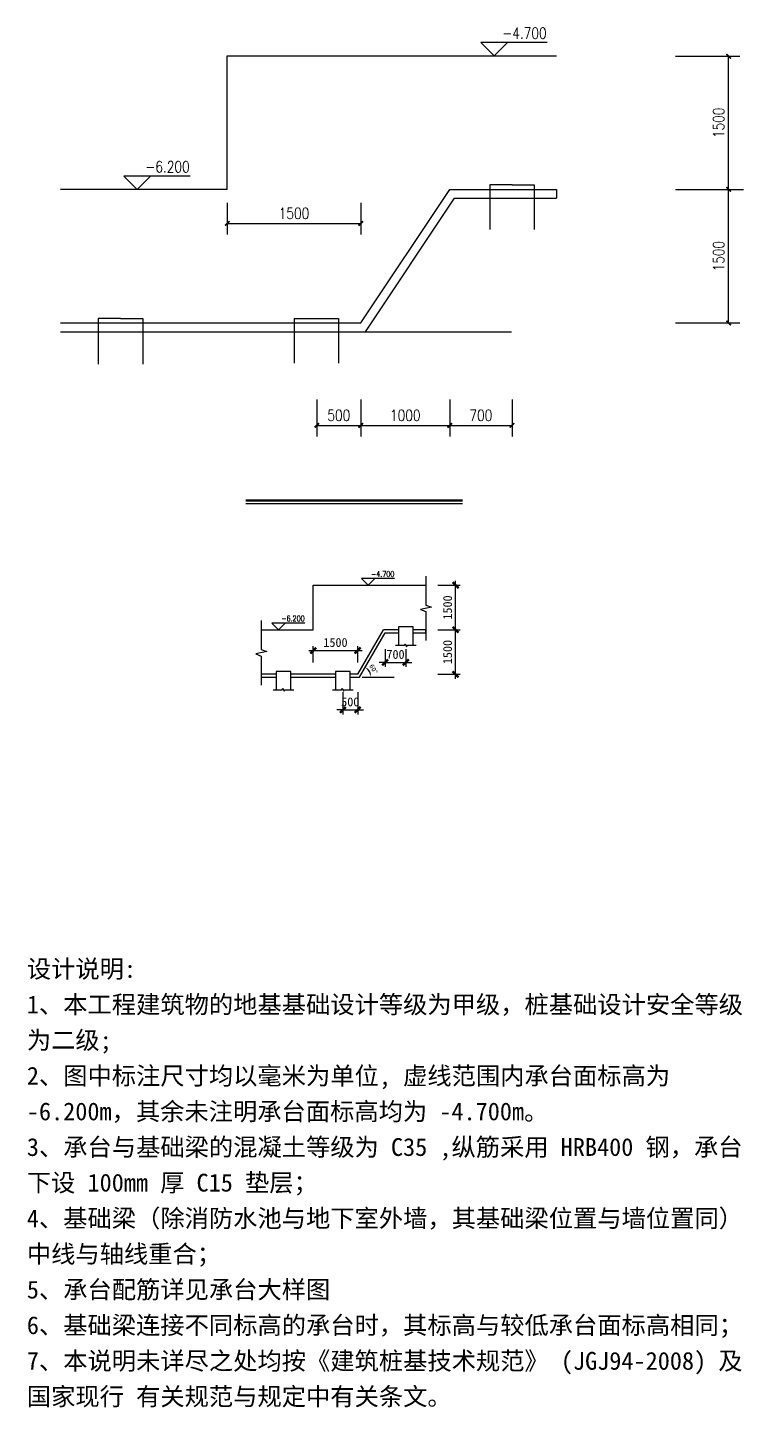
# Model space of a CAD drawing. Header units: millimetres. Extents: x -8252 to 341964, y -299084 to 206355.
# Drawn here: x 239172 to 263303, y 6169 to 52641 of the extents above; entities that cross this region are included whole.
import ezdxf
from ezdxf.enums import TextEntityAlignment as Align

# ---------------------------------------------------------------- set-up
doc = ezdxf.new("R2010")
doc.units = ezdxf.units.MM
doc.header["$LTSCALE"] = 500
doc.header["$PDMODE"] = 2
doc.header["$PDSIZE"] = 200
doc.layers.add('CTXXX', color=91, linetype='Continuous', lineweight=25)
doc.layers.add('YZZ', color=200, linetype='Continuous', lineweight=25)
for name, color, linetype in [('dim____', 70, 'Continuous'), ('PUB_DIM', 3, 'Continuous'), ('THIN', 7, 'Continuous'), ('txt', 7, 'Continuous'), ('标注', 4, 'Continuous'), ('桩位标注', 9, 'Continuous')]:
    doc.layers.add(name, color=color, linetype=linetype)
doc.styles.add('_TCH_DIM_T3', font='SIMPLEX', dxfattribs={"width": 0.705882, "bigfont": 'GBCBIG'})
doc.styles.add('DIM_FONT', font='txt.shx', dxfattribs={"width": 0.8, "bigfont": 'gbcbig.shx'})
doc.styles.add('宋体', font='')
doc.styles.get('宋体').set_extended_font_data('宋体')
doc.dimstyles.new('1-150 1-50&&150', dxfattribs={"dimtxt": 573.75, "dimasz": 150, "dimexe": 375, "dimexo": 450, "dimgap": 150, "dimtad": 1, "dimdec": 0, "dimlfac": 0.333333, "dimzin": 0, "dimdsep": 46, "dimtxsty": '_TCH_DIM_T3', "dimblk": 'ARCHTICK', "dimcen": 0.09, "dimclrt": 7, "dimazin": 2, "dimtfac": 1, "dimtdec": 0, "dimtix": 1, "dimtmove": 2, "dimatfit": 3, "dimfxl": 1, "dimtolj": 1, "dimtzin": 0, "dimarcsym": 0})
doc.dimstyles.new('ISO-25', dxfattribs={"dimtxt": 2.5, "dimasz": 2.5, "dimexe": 1.25, "dimexo": 0.625, "dimtad": 1, "dimtxsty": 'Standard', "dimcen": 2.5, "dimadec": 0, "dimazin": 0, "dimtfac": 1, "dimtmove": 0, "dimatfit": 3, "dimfxl": 1, "dimarcsym": 0})

# ---------------------------------------------------------------- blocks, each defined once
blk = doc.blocks.new('_ArchTick')
at = {"color": 0, "linetype": 'ByBlock', "const_width": 0.4}
blk.add_lwpolyline([(-0.5, -0.5), (0.5, 0.5)], dxfattribs=at)
blk = doc.blocks.new('*D899')
at = {"layer": 'Defpoints', "color": 0, "transparency": 16777216}
for p in [(248923, 40570), (250403, 40570), (250403, 39245)]:
    blk.add_point(p, dxfattribs=at)
at = {"layer": 'PUB_DIM', "color": 0, "lineweight": -2, "transparency": 16777216}
for p, q in [((248923, 40120), (248923, 38870)), ((250403, 40120), (250403, 38870)), ((248923, 39245), (250403, 39245))]:
    blk.add_line(p, q, dxfattribs=at)
at = {"layer": 'PUB_DIM', "color": 0, "lineweight": -2, "transparency": 16777216, "xscale": 150, "yscale": 150, "zscale": 150, "rotation": 180}
blk.add_blockref('_ArchTick', (248923, 39245), dxfattribs=at)
at = {"layer": 'PUB_DIM', "color": 0, "lineweight": -2, "transparency": 16777216, "xscale": 150, "yscale": 150, "zscale": 150}
blk.add_blockref('_ArchTick', (250403, 39245), dxfattribs=at)
at = {"layer": 'PUB_DIM', "color": 7, "transparency": 16777216, "insert": (249663, 39583), "char_height": 375, "attachment_point": 5, "style": 'DIM_FONT'}
blk.add_mtext('\\A1;500', dxfattribs=at)
blk = doc.blocks.new('*D900')
at = {"layer": 'Defpoints', "color": 0, "transparency": 16777216}
for p in [(250403, 40570), (253403, 40570), (253403, 39245)]:
    blk.add_point(p, dxfattribs=at)
at = {"layer": 'PUB_DIM', "color": 0, "lineweight": -2, "transparency": 16777216}
for p, q in [((250403, 40120), (250403, 38870)), ((253403, 40120), (253403, 38870)), ((250403, 39245), (253403, 39245))]:
    blk.add_line(p, q, dxfattribs=at)
at = {"layer": 'PUB_DIM', "color": 0, "lineweight": -2, "transparency": 16777216, "xscale": 150, "yscale": 150, "zscale": 150, "rotation": 180}
blk.add_blockref('_ArchTick', (250403, 39245), dxfattribs=at)
at = {"layer": 'PUB_DIM', "color": 0, "lineweight": -2, "transparency": 16777216, "xscale": 150, "yscale": 150, "zscale": 150}
blk.add_blockref('_ArchTick', (253403, 39245), dxfattribs=at)
at = {"layer": 'PUB_DIM', "color": 7, "transparency": 16777216, "insert": (251903, 39583), "char_height": 375, "attachment_point": 5, "style": 'DIM_FONT'}
blk.add_mtext('\\A1;1000', dxfattribs=at)
blk = doc.blocks.new('*D901')
at = {"layer": 'Defpoints', "color": 0, "transparency": 16777216}
for p in [(253403, 40570), (255503, 40570), (255503, 39245)]:
    blk.add_point(p, dxfattribs=at)
at = {"layer": 'PUB_DIM', "color": 0, "lineweight": -2, "transparency": 16777216}
for p, q in [((253403, 40120), (253403, 38870)), ((255503, 40120), (255503, 38870)), ((253403, 39245), (255503, 39245))]:
    blk.add_line(p, q, dxfattribs=at)
at = {"layer": 'PUB_DIM', "color": 0, "lineweight": -2, "transparency": 16777216, "xscale": 150, "yscale": 150, "zscale": 150, "rotation": 180}
blk.add_blockref('_ArchTick', (253403, 39245), dxfattribs=at)
at = {"layer": 'PUB_DIM', "color": 0, "lineweight": -2, "transparency": 16777216, "xscale": 150, "yscale": 150, "zscale": 150}
blk.add_blockref('_ArchTick', (255503, 39245), dxfattribs=at)
at = {"layer": 'PUB_DIM', "color": 7, "transparency": 16777216, "insert": (254453, 39583), "char_height": 375, "attachment_point": 5, "style": 'DIM_FONT'}
blk.add_mtext('\\A1;700', dxfattribs=at)
blk = doc.blocks.new('*D902')
at = {"layer": 'Defpoints', "color": 0, "transparency": 16777216}
for p in [(260559, 51674), (262805, 51674), (260559, 47193)]:
    blk.add_point(p, dxfattribs=at)
at = {"layer": 'PUB_DIM', "color": 0, "lineweight": -2, "transparency": 16777216}
for p, q in [((261009, 51674), (263180, 51674)), ((262805, 47193), (262805, 51674)), ((261009, 47193), (263180, 47193))]:
    blk.add_line(p, q, dxfattribs=at)
at = {"layer": 'PUB_DIM', "color": 0, "lineweight": -2, "transparency": 16777216, "xscale": 150, "yscale": 150, "zscale": 150}
for p, rotation in [((262805, 51674), 90), ((262805, 47193), 270)]:
    blk.add_blockref('_ArchTick', p, dxfattribs=dict(at, rotation=rotation))
at = {"layer": 'PUB_DIM', "color": 7, "transparency": 16777216, "insert": (262468, 49433), "char_height": 375, "attachment_point": 5, "rotation": 90, "style": 'DIM_FONT'}
blk.add_mtext('\\A1;1500', dxfattribs=at)
blk = doc.blocks.new('*D903')
at = {"layer": 'Defpoints', "color": 0, "transparency": 16777216}
for p in [(260559, 47193), (262805, 47193), (260559, 42693)]:
    blk.add_point(p, dxfattribs=at)
at = {"layer": 'PUB_DIM', "color": 0, "lineweight": -2, "transparency": 16777216}
for p, q in [((261009, 47193), (263180, 47193)), ((262805, 42693), (262805, 47193)), ((261009, 42693), (263180, 42693))]:
    blk.add_line(p, q, dxfattribs=at)
at = {"layer": 'PUB_DIM', "color": 0, "lineweight": -2, "transparency": 16777216, "xscale": 150, "yscale": 150, "zscale": 150}
for p, rotation in [((262805, 47193), 90), ((262805, 42693), 270)]:
    blk.add_blockref('_ArchTick', p, dxfattribs=dict(at, rotation=rotation))
at = {"layer": 'PUB_DIM', "color": 7, "transparency": 16777216, "insert": (262468, 44943), "char_height": 375, "attachment_point": 5, "rotation": 90, "style": 'DIM_FONT'}
blk.add_mtext('\\A1;1500', dxfattribs=at)
blk = doc.blocks.new('*D904')
at = {"layer": 'Defpoints', "color": 0, "transparency": 16777216}
for p in [(245903, 47193), (250403, 47193), (250403, 46048)]:
    blk.add_point(p, dxfattribs=at)
at = {"layer": 'PUB_DIM', "color": 0, "lineweight": -2, "transparency": 16777216}
for p, q in [((245903, 46743), (245903, 45673)), ((250403, 46743), (250403, 45673)), ((245903, 46048), (250403, 46048))]:
    blk.add_line(p, q, dxfattribs=at)
at = {"layer": 'PUB_DIM', "color": 0, "lineweight": -2, "transparency": 16777216, "xscale": 150, "yscale": 150, "zscale": 150, "rotation": 180}
blk.add_blockref('_ArchTick', (245903, 46048), dxfattribs=at)
at = {"layer": 'PUB_DIM', "color": 0, "lineweight": -2, "transparency": 16777216, "xscale": 150, "yscale": 150, "zscale": 150}
blk.add_blockref('_ArchTick', (250403, 46048), dxfattribs=at)
at = {"layer": 'PUB_DIM', "color": 7, "transparency": 16777216, "insert": (248153, 46386), "char_height": 375, "attachment_point": 5, "style": 'DIM_FONT'}
blk.add_mtext('\\A1;1500', dxfattribs=at)
blk = doc.blocks.new('*D971')
at = {"layer": 'Defpoints', "color": 0, "transparency": 16777216}
for p in [(250301, 31660), (248801, 30860), (250301, 30860)]:
    blk.add_point(p, dxfattribs=at)
at = {"layer": 'dim____', "color": 0, "lineweight": -2, "transparency": 16777216}
for p, q in [((248651, 31660), (250451, 31660)), ((248801, 31260), (248801, 31810)), ((250301, 31260), (250301, 31810))]:
    blk.add_line(p, q, dxfattribs=at)
at = {"layer": 'dim____', "color": 0, "lineweight": -2, "transparency": 16777216, "xscale": 200, "yscale": 200, "zscale": 200, "rotation": 180}
blk.add_blockref('_ArchTick', (248801, 31660), dxfattribs=at)
at = {"layer": 'dim____', "color": 0, "lineweight": -2, "transparency": 16777216, "xscale": 200, "yscale": 200, "zscale": 200}
blk.add_blockref('_ArchTick', (250301, 31660), dxfattribs=at)
at = {"layer": 'dim____', "color": 7, "transparency": 16777216, "insert": (249551, 31930), "char_height": 300, "attachment_point": 5, "style": '宋体'}
blk.add_mtext('1500', dxfattribs=at)
blk = doc.blocks.new('*D972')
at = {"layer": 'Defpoints', "color": 0, "transparency": 16777216}
for p in [(249801, 30860), (250301, 30860), (250301, 29660)]:
    blk.add_point(p, dxfattribs=at)
at = {"layer": 'dim____', "color": 0, "lineweight": -2, "transparency": 16777216}
for p, q in [((249801, 30260), (249801, 29510)), ((250301, 30260), (250301, 29510)), ((249801, 29660), (249601, 29660)), ((249801, 29660), (250301, 29660)), ((250301, 29660), (250501, 29660))]:
    blk.add_line(p, q, dxfattribs=at)
at = {"layer": 'dim____', "color": 0, "lineweight": -2, "transparency": 16777216, "xscale": 200, "yscale": 200, "zscale": 200}
blk.add_blockref('_ArchTick', (249801, 29660), dxfattribs=at)
at = {"layer": 'dim____', "color": 0, "lineweight": -2, "transparency": 16777216, "xscale": 200, "yscale": 200, "zscale": 200, "rotation": 180}
blk.add_blockref('_ArchTick', (250301, 29660), dxfattribs=at)
at = {"layer": 'dim____', "color": 7, "transparency": 16777216, "insert": (250051, 29930), "char_height": 300, "attachment_point": 5, "style": '宋体'}
blk.add_mtext('500', dxfattribs=at)
blk = doc.blocks.new('*D973')
at = {"layer": 'Defpoints', "color": 0, "transparency": 16777216}
for p in [(251225, 32260), (251925, 32260), (251925, 31260)]:
    blk.add_point(p, dxfattribs=at)
at = {"layer": 'dim____', "color": 0, "lineweight": -2, "transparency": 16777216}
for p, q in [((251225, 31710), (251225, 31110)), ((251925, 31710), (251925, 31110)), ((251225, 31260), (251025, 31260)), ((251225, 31260), (251925, 31260)), ((251925, 31260), (252125, 31260))]:
    blk.add_line(p, q, dxfattribs=at)
at = {"layer": 'dim____', "color": 0, "lineweight": -2, "transparency": 16777216, "xscale": 200, "yscale": 200, "zscale": 200}
blk.add_blockref('_ArchTick', (251225, 31260), dxfattribs=at)
at = {"layer": 'dim____', "color": 0, "lineweight": -2, "transparency": 16777216, "xscale": 200, "yscale": 200, "zscale": 200, "rotation": 180}
blk.add_blockref('_ArchTick', (251925, 31260), dxfattribs=at)
at = {"layer": 'dim____', "color": 7, "transparency": 16777216, "insert": (251575, 31530), "char_height": 300, "attachment_point": 5, "style": '宋体'}
blk.add_mtext('700', dxfattribs=at)
blk = doc.blocks.new('*D974')
at = {"layer": 'Defpoints', "color": 0, "transparency": 16777216}
for p in [(251225, 32260), (250359, 30760), (250447, 30760), (250726, 30894), (251524, 30764)]:
    blk.add_point(p, dxfattribs=at)
at = {"layer": 'dim____', "color": 0, "lineweight": -2, "transparency": 16777216}
blk.add_arc((250359, 30760), 390, 14.9141, 45.2823, dxfattribs=at)
at = {"layer": 'dim____', "color": 0, "transparency": 16777216}
for points in [[(250624, 31024), (250644, 31050), (250554, 31098)], [(250753, 30862), (250720, 30858), (250750, 30761)]]:
    blk.add_solid(points, dxfattribs=at)
at = {"layer": 'dim____', "color": 7, "transparency": 16777216, "insert": (250835, 31036), "char_height": 160, "attachment_point": 5, "rotation": 300.0982, "style": '宋体'}
blk.add_mtext('60°', dxfattribs=at)
blk = doc.blocks.new('*D975')
at = {"layer": 'Defpoints', "color": 0, "transparency": 16777216}
for p in [(252601, 32360), (253601, 32360), (252601, 30860)]:
    blk.add_point(p, dxfattribs=at)
at = {"layer": 'dim____', "color": 0, "lineweight": -2, "transparency": 16777216}
for p, q in [((253001, 32360), (253751, 32360)), ((253601, 30710), (253601, 32510)), ((253001, 30860), (253751, 30860))]:
    blk.add_line(p, q, dxfattribs=at)
at = {"layer": 'dim____', "color": 0, "lineweight": -2, "transparency": 16777216, "xscale": 200, "yscale": 200, "zscale": 200}
for p, rotation in [((253601, 32360), 90), ((253601, 30860), 270)]:
    blk.add_blockref('_ArchTick', p, dxfattribs=dict(at, rotation=rotation))
at = {"layer": 'dim____', "color": 7, "transparency": 16777216, "insert": (253331, 31610), "char_height": 300, "attachment_point": 5, "rotation": 90, "style": '宋体'}
blk.add_mtext('1500', dxfattribs=at)
blk = doc.blocks.new('*D976')
at = {"layer": 'Defpoints', "color": 0, "transparency": 16777216}
for p in [(252601, 33860), (253601, 33860), (252601, 32360)]:
    blk.add_point(p, dxfattribs=at)
at = {"layer": 'dim____', "color": 0, "lineweight": -2, "transparency": 16777216}
for p, q in [((253601, 32210), (253601, 34010)), ((253001, 33860), (253751, 33860)), ((253001, 32360), (253751, 32360))]:
    blk.add_line(p, q, dxfattribs=at)
at = {"layer": 'dim____', "color": 0, "lineweight": -2, "transparency": 16777216, "xscale": 200, "yscale": 200, "zscale": 200}
for p, rotation in [((253601, 33860), 90), ((253601, 32360), 270)]:
    blk.add_blockref('_ArchTick', p, dxfattribs=dict(at, rotation=rotation))
at = {"layer": 'dim____', "color": 7, "transparency": 16777216, "insert": (253331, 33110), "char_height": 300, "attachment_point": 5, "rotation": 90, "style": '宋体'}
blk.add_mtext('1500', dxfattribs=at)

msp = doc.modelspace()

# ---------------------------------------------------------------- linework, layer by layer
for p, q in [((263003.393, 47192.705), (263303.393, 47192.705)), ((250563.948, 42392.705), (255483.587, 42392.705)), ((250301.482, 30859.509), (251167.508, 32359.509)), ((250359.217, 30759.509), (251225.243, 32259.509)), ((250446.807, 30759.809), (251524.144, 30763.501))]:
    msp.add_line(p, q)
for points in [[(252601.482, 34169.509), (252601.482, 33193.009), (252787.482, 33123.259), (252415.482, 33045.759), (252601.482, 32976.009), (252601.482, 31999.509)], [(247051.482, 32669.509), (247051.482, 31693.009), (247237.482, 31623.259), (246865.482, 31545.759), (247051.482, 31476.009), (247051.482, 30499.509)], [(251675.243, 32359.509), (251167.508, 32359.509)], [(251225.243, 32259.509), (251675.243, 32259.509)], [(252175.242, 32259.509), (252601.482, 32259.509), (252601.482, 32359.509), (252175.242, 32359.509)], [(247551.482, 30859.509), (247051.482, 30859.509), (247051.482, 30759.509), (247551.482, 30759.509)], [(249551.482, 30859.509), (248051.482, 30859.509)], [(248051.482, 30759.509), (249551.482, 30759.509)], [(250301.482, 30859.509), (250051.482, 30859.509)], [(250051.482, 30759.509), (250359.217, 30759.509)]]:
    msp.add_lwpolyline(points)
at = {"layer": 'CTXXX'}
msp.add_line((251801.482, 33859.509), (252601.482, 33859.509), dxfattribs=at)
for points in [[(248801.482, 32359.509), (248801.482, 33859.509)], [(248801.482, 33859.509), (250651.482, 33859.509)], [(250651.482, 33859.509), (251801.482, 33859.509)], [(247051.482, 32359.509), (248801.482, 32359.509)]]:
    msp.add_lwpolyline(points, dxfattribs=at)
at = {"layer": 'dim____'}
for p, q in [((251544.271, 34084.509), (250426.482, 34084.509)), ((250651.482, 33859.509), (250426.482, 34084.509)), ((250651.482, 33859.509), (250876.482, 34084.509)), ((248519.27, 32584.509), (247401.482, 32584.509)), ((247626.482, 32359.509), (247401.482, 32584.509)), ((247626.482, 32359.509), (247851.482, 32584.509))]:
    msp.add_line(p, q, dxfattribs=at)
at = {"layer": 'THIN', "color": 231}
for p, q in [((256682.031, 52142.705), (254446.454, 52142.705)), ((254896.454, 51692.705), (254446.454, 52142.705)), ((254896.454, 51692.705), (255346.454, 52142.705)), ((244651.863, 47642.705), (242416.286, 47642.705)), ((242866.286, 47192.705), (242416.286, 47642.705)), ((242866.286, 47192.705), (243316.286, 47642.705))]:
    msp.add_line(p, q, dxfattribs=at)
at = {"layer": 'YZZ'}
for points in [[(252175.242, 31839.509), (252175.242, 32459.509), (251675.243, 32459.509), (251675.243, 31839.509)], [(251575.243, 31839.509), (251875.243, 31839.509), (251900.243, 31889.509), (251950.243, 31789.509), (251975.243, 31839.509), (252275.242, 31839.509)], [(248051.482, 30339.509), (248051.482, 30959.509), (247551.482, 30959.509), (247551.482, 30339.509)], [(250051.482, 30339.509), (250051.482, 30959.509), (249551.482, 30959.509), (249551.482, 30339.509)], [(247451.482, 30339.509), (247751.482, 30339.509), (247776.482, 30389.509), (247826.482, 30289.509), (247851.482, 30339.509), (248151.482, 30339.509)], [(249451.482, 30339.509), (249751.482, 30339.509), (249776.482, 30389.509), (249826.482, 30289.509), (249851.482, 30339.509), (250151.482, 30339.509)]]:
    msp.add_lwpolyline(points, dxfattribs=at)
at = {"layer": '标注'}
for p, q in [((245903.393, 47192.705), (245903.393, 51692.705)), ((245903.393, 51692.705), (257003.393, 51692.705)), ((245903.393, 47192.705), (240285.619, 47192.705)), ((250403.393, 42692.705), (253403.393, 47192.705)), ((253403.393, 47192.705), (257003.393, 47192.705)), ((255503.393, 47342.705), (254753.393, 47342.705)), ((254753.393, 47342.705), (254753.393, 45837.989)), ((255503.393, 47342.705), (256253.393, 47342.705)), ((256253.393, 47342.705), (256253.393, 45837.989)), ((257003.393, 47192.705), (257003.393, 46892.705)), ((250563.948, 42392.705), (253563.948, 46892.705)), ((253563.948, 46892.705), (257003.393, 46892.705)), ((242303.393, 42842.705), (241553.393, 42842.705)), ((241553.393, 42842.705), (241553.393, 41302.134)), ((242303.393, 42842.705), (243053.393, 42842.705)), ((243053.393, 42842.705), (243053.393, 41302.134)), ((248153.393, 42842.705), (248153.393, 41337.989)), ((248153.393, 42842.705), (249653.393, 42842.705)), ((249653.393, 42842.705), (249653.393, 41337.989)), ((240285.619, 42692.705), (250403.393, 42692.705)), ((240285.619, 42392.705), (250563.948, 42392.705))]:
    msp.add_line(p, q, dxfattribs=at)
at = {"layer": '桩位标注', "lineweight": 50}
msp.add_line((246527.038, 36711.472), (253838.374, 36711.472), dxfattribs=at)
at = {"layer": '桩位标注'}
msp.add_line((246527.038, 36617.763), (253838.374, 36617.763), dxfattribs=at)

# ---------------------------------------------------------------- texts
at = {"layer": 'dim____', "style": 'DIM_FONT', "width": 0.8}
for s, p in [('-4.700', (251537.092, 34146.236)), ('-6.200', (248512.091, 32646.236))]:
    msp.add_text(s, height=187.5, dxfattribs=at).set_placement(p, align=Align.RIGHT)
at = {"layer": 'THIN', "color": 231, "style": 'DIM_FONT', "width": 0.8}
for s, p in [('-4.700', (256667.673, 52266.16)), ('-6.200', (244637.505, 47766.16))]:
    msp.add_text(s, height=375, dxfattribs=at).set_placement(p, align=Align.RIGHT)
at = {"layer": 'txt', "insert": (239147.135, 21239.741), "char_height": 600, "attachment_point": 1, "line_spacing_factor": 1.2, "style": '宋体'}
msp.add_mtext_dynamic_manual_height_columns('设计说明:\\P1、本工程建筑物的地基基础设计等级为甲级，桩基础设计安全等级为二级; \\P2、图中标注尺寸均以毫米为单位, 虚线范围内承台面标高为 -6.200m，其余未注明承台面标高均为 -4.700m。 \\P3、承台与基础梁的混凝土等级为 C35 ,纵筋采用 HRB400 钢，承台下设 100mm 厚 C15 垫层； \\P4、基础梁（除消防水池与地下室外墙，其基础梁位置与墙位置同）中线与轴线重合； \\P5、承台配筋详见承台大样图 \\P6、基础梁连接不同标高的承台时，其标高与较低承台面标高相同；\\P7、本说明未详尽之处均按《建筑桩基技术规范》 (JGJ94-2008) 及国家现行 有关规范与规定中有关条文。', width=24083.63527, gutter_width=5802.586, heights=[0], dxfattribs=at)

# ---------------------------------------------------------------- dimensions: what is measured, and where the dimension line sits
at = {"layer": 'dim____'}
for base, p1, p2, picture, middle in [((253601.482, 33859.509), (252601.482, 32359.509), (252601.482, 33859.509), '*D976', (253331.482, 33109.509)), ((253601.482, 32359.509), (252601.482, 30859.509), (252601.482, 32359.509), '*D975', (253331.482, 31609.509))]:
    dim = msp.add_linear_dim(base=base, p1=p1, p2=p2, angle=90, dimstyle='ISO-25', override={"dimtxt": 300, "dimasz": 200, "dimexe": 150, "dimexo": 400, "dimgap": 120, "dimtad": 1, "dimrnd": 10, "dimtxsty": '宋体', "dimblk1": 'ArchTick', "dimblk2": 'ArchTick', "dimsah": 1, "dimdle": 150, "dimclrt": 7, "dimtix": 1, "dimtmove": 0}, dxfattribs=at)
    dim.commit()
    dim.dimension.update_dxf_attribs({"geometry": picture, "text_midpoint": middle})
for base, p1, p2, override, picture, middle in [((250301.482, 31659.509), (248801.482, 30859.509), (250301.482, 30859.509), {"dimtxt": 300, "dimasz": 200, "dimexe": 150, "dimexo": 400, "dimgap": 120, "dimtad": 1, "dimrnd": 10, "dimtxsty": '宋体', "dimblk1": 'ArchTick', "dimblk2": 'ArchTick', "dimsah": 1, "dimdle": 150, "dimclrt": 7, "dimtix": 1, "dimtmove": 0}, '*D971', (249551.482, 31929.509)), ((251925.243, 31259.509), (251225.243, 32259.509), (251925.243, 32259.509), {"dimtxt": 300, "dimasz": 200, "dimexe": 150, "dimexo": 550, "dimgap": 120, "dimtad": 1, "dimrnd": 10, "dimtxsty": '宋体', "dimblk1": 'ArchTick', "dimblk2": 'ArchTick', "dimsah": 1, "dimdle": 150, "dimclrt": 7, "dimtix": 1, "dimtmove": 0}, '*D973', (251575.243, 31529.509)), ((250301.482, 29659.509), (249801.482, 30859.509), (250301.482, 30859.509), {"dimtxt": 300, "dimasz": 200, "dimexe": 150, "dimexo": 600, "dimgap": 120, "dimtad": 1, "dimrnd": 10, "dimtxsty": '宋体', "dimblk1": 'ArchTick', "dimblk2": 'ArchTick', "dimsah": 1, "dimdle": 150, "dimclrt": 7, "dimtix": 1, "dimtmove": 0}, '*D972', (250051.482, 29929.509))]:
    dim = msp.add_linear_dim(base=base, p1=p1, p2=p2, dimstyle='ISO-25', override=override, dxfattribs=at)
    dim.commit()
    dim.dimension.update_dxf_attribs({"geometry": picture, "text_midpoint": middle})
dim = msp.add_angular_dim_2l(base=(250725.74, 30893.861), line1=((250446.807, 30759.809), (251524.144, 30763.501)), line2=((250359.217, 30759.509), (251225.243, 32259.509)), dimstyle='ISO-25', override={"dimtxt": 160, "dimasz": 100, "dimexe": 50, "dimexo": 400, "dimgap": 80, "dimrnd": 10, "dimtxsty": '宋体', "dimsah": 1, "dimclrt": 7, "dimtix": 1}, dxfattribs=at)
dim.commit()
dim.dimension.update_dxf_attribs({"geometry": '*D974', "text_midpoint": (250835.38, 31035.511)})
at = {"layer": 'PUB_DIM'}
for p1, p2, distance, text, picture, middle in [((260558.55, 47192.705), (260558.55, 51673.955), -2246.852, '1500', '*D902', (262467.901, 49433.33)), ((248923.075, 40569.925), (250403.393, 40569.925), -1324.672, '500', '*D899', (249663.234, 39582.753))]:
    dim = msp.add_aligned_dim(p1=p1, p2=p2, distance=distance, text=text, dimstyle='1-150 1-50&&150', override={"dimtxt": 375, "dimtxsty": 'DIM_FONT'}, dxfattribs=at)
    dim.commit()
    dim.dimension.update_dxf_attribs({"geometry": picture, "text_midpoint": middle})
dim = msp.add_linear_dim(base=(250403.393, 46048.441), p1=(245903.393, 47192.705), p2=(250403.393, 47192.705), dimstyle='1-150 1-50&&150', override={"dimtxt": 375, "dimtxsty": 'DIM_FONT'}, dxfattribs=at)
dim.commit()
dim.dimension.update_dxf_attribs({"geometry": '*D904', "text_midpoint": (248153.393, 46385.941)})
for p1, p2, distance, picture, middle in [((260558.55, 42692.705), (260558.55, 47192.705), -2246.852, '*D903', (262467.901, 44942.705)), ((250403.393, 40569.925), (253403.393, 40569.925), -1324.672, '*D900', (251903.393, 39582.753)), ((253403.393, 40569.925), (255503.393, 40569.925), -1324.672, '*D901', (254453.393, 39582.753))]:
    dim = msp.add_aligned_dim(p1=p1, p2=p2, distance=distance, dimstyle='1-150 1-50&&150', override={"dimtxt": 375, "dimtxsty": 'DIM_FONT'}, dxfattribs=at)
    dim.commit()
    dim.dimension.update_dxf_attribs({"geometry": picture, "text_midpoint": middle})

doc.saveas('drawing.dxf')
